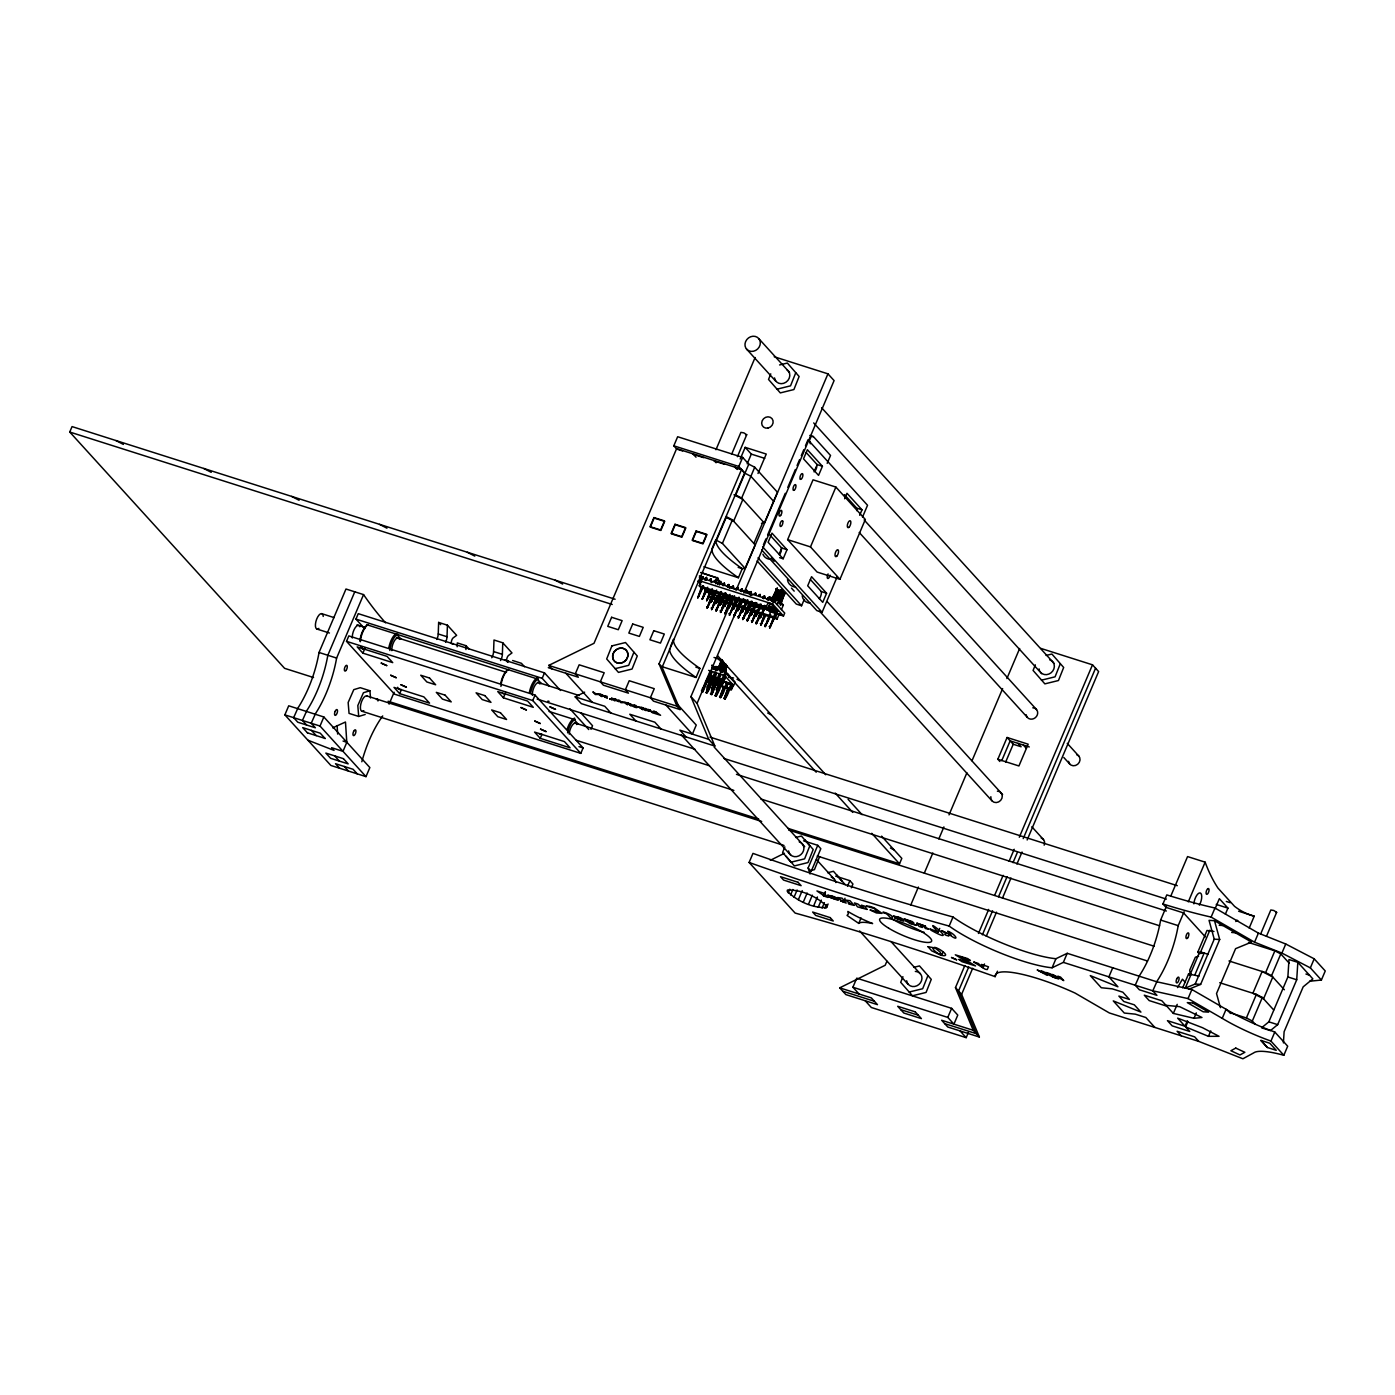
<?xml version="1.0" encoding="UTF-8"?>
<svg xmlns="http://www.w3.org/2000/svg" width="1395" height="1395" viewBox="0 0 1395 1395"><rect width="100%" height="100%" fill="white"/><g stroke="black" fill="none" stroke-linecap="round" stroke-linejoin="round"><path stroke-width="1.5" d="M436.792 639.451A6.103 2.459 -72.4 0 0 438.239 633.958L438.64 622.414L447.429 625.204L456.636 635.335L453.375 637.724A3.435 1.378 -72.4 0 0 451.631 640.549A3.435 1.378 -72.4 0 0 451.527 643.758M445.563 642.241A6.103 2.459 -72.4 0 0 447.028 636.748L447.429 625.204M457.159 646.774L457.281 642.921L466.069 645.711L469.139 649.093M465.93 649.564L466.069 645.711M491.755 657.742A6.103 2.459 -72.4 0 0 493.586 651.552L493.987 640.009L502.775 642.799L511.982 652.93L508.704 655.319A3.435 1.378 -72.4 0 0 506.647 660.009A3.435 1.378 -72.4 0 0 508.512 661.091A10.707 4.307 -72.4 0 0 507.78 662.224M500.543 660.533A6.103 2.459 -72.4 0 0 502.374 654.342L502.775 642.799M699.453 575.769L703.15 576.955L703.063 578.193L699.366 577.024M1283.417 1042.919L1284.115 1031.725L1303.174 986.84L1312.852 978.889L1297.821 962.341L1288.98 959.533L1287.881 976.953L1268.84 1021.837L1261.568 1027.801L1270.409 1030.609L1277.68 1024.645L1296.722 979.761L1297.821 962.341M702.539 585.865L697.779 597.897L703.655 586.231M706.236 589.108L702.243 599.327L707.352 589.457M706.742 578.942L706.48 577.408L705.26 578.158L706.742 578.942L706.48 577.408L705.643 578.594M710.7 590.538L706.707 600.739L711.799 590.887M711.206 580.355L710.944 578.838L709.706 579.588L711.206 580.355L710.944 578.838L710.107 580.006M715.164 591.951L711.171 602.152L716.263 592.3M715.67 581.785L715.408 580.25L714.17 581L715.67 581.785L715.408 580.25L714.571 581.436M712.182 682.015C712.113 685.05 703.708 699.906 707.91 689.043M720.134 583.197L719.872 581.663L718.634 582.43L720.134 583.197L719.872 581.663L719.018 582.848M716.646 683.445L711.938 694.518L710.787 694.326L717.937 677.883M724.598 584.61L724.336 583.093L723.098 583.842L724.598 584.61L724.336 583.093L723.482 584.261M728.556 596.206L724.563 606.424L729.655 596.554M721.11 684.858C719.837 691.606 711.084 704.946 718.408 688.188M729.062 586.039L728.8 584.505L727.562 585.255L729.062 586.039L728.8 584.505L727.946 585.691M721.459 668.205L720.517 667.734M725.679 686.323C723.046 696.733 715.74 704.894 723.761 687.805M733.526 587.452L733.264 585.917L732.026 586.685L733.526 587.452L733.264 585.917L732.41 587.103M730.038 687.7C727.388 698.11 720.099 706.271 728.103 689.182M737.99 588.882L737.728 587.347L736.49 588.097L737.99 588.882L737.728 587.347L736.874 588.516M742.454 590.294L742.192 588.76L740.954 589.51L742.454 590.294L742.192 588.76L741.338 589.945M733.561 678.022L732.41 677.674M745.802 591.358L746.639 590.19L746.9 591.707L746.639 590.19L745.418 590.939L747.999 592.125M750.859 603.303L746.883 613.504L751.975 603.651M747.022 591.689C744.006 588.707 751.33 594.078 751.103 591.602L751.364 593.137L751.103 591.602L748.487 592.3M755.323 604.715L751.33 614.933L756.439 605.064M755.828 594.549L755.567 593.014L754.346 593.764L755.828 594.549L755.567 593.014L754.73 594.2M759.787 606.145L755.794 616.346L760.903 606.494M760.292 595.961L760.031 594.444L758.81 595.194L760.292 595.961L760.031 594.444L759.194 595.613M764.251 607.557L760.258 617.758L766.134 606.093M764.756 597.391L764.495 595.857L763.274 596.607L764.756 597.391L764.495 595.857L763.658 597.043M769.22 598.804L768.959 597.269L767.721 598.036L769.22 598.804L768.959 597.269L768.122 598.455M768.244 607.104L768.505 608.621L769.744 607.871L768.244 607.104L768.505 608.621L769.36 607.453M769.813 608.813L770.075 610.347L771.295 609.58L769.813 608.813L770.075 610.347L772.464 605.517M772.708 608.516L772.969 610.051L774.208 609.284L772.708 608.516L772.969 610.051L773.824 608.865M774.277 610.225L774.539 611.76L775.76 611.01L774.277 610.225L774.539 611.76L775.376 610.574M780.206 592.666L779.09 592.317L780.328 591.567L780.59 593.102L780.328 591.567L779.09 592.317L775.236 601.419M764.094 605.936L762.385 608.586L756.944 606.842L757.258 605.587M724.79 596.24C729.219 598.455 722.279 595.7 726.167 596.502M744.389 602.047L742.82 600.582M744.006 600.443L745.069 601.001L744.267 600.582M746.674 602.779L742.994 600.513C746.395 603.093 743.082 602.919 744.389 600.722M749.743 592.457L750.981 592.701M826.555 907.604L826.851 906.471C816.999 896.514 801.515 889.591 787.46 890.045L787.181 891.196C797.016 901.118 812.553 908.145 826.555 907.604L828.089 903.977M752.69 603.111L752.55 604.262L751.173 603.651M751.731 606.546L750.353 603.564L755.27 606.494L754.712 607.505L751.731 606.546L752.62 604.419M753.91 603.512L753.021 605.639L754.712 607.505M721.668 582.988L716.385 577.809L718.146 578.367L715.827 583.808M633.888 652.267L628.692 665.328L615.09 668.676M770.772 373.86L768.54 379.457L780.311 392.902L793.912 389.554L799.126 376.493L787.355 363.049L779.578 364.949M795.743 372.779L790.547 385.84L776.945 389.188M784.862 846.87L782.63 852.467L791.017 862.197L804.619 858.849L809.832 845.788L801.428 836.058L795.603 837.488M819.65 856.582L814.436 869.66L810.547 870.602M902.931 976.727L900.699 982.324L912.469 995.768L926.071 992.438L931.267 979.377L919.497 965.933L913.673 967.363M1035.317 664.84L1033.085 670.437L1044.855 683.864L1058.456 680.533L1063.67 667.473L1051.9 654.028L1046.076 655.458M927.902 975.663L922.688 988.724L909.087 992.054M1060.287 663.758L1055.073 676.819L1041.472 680.167M313.561 677.534L284.58 668.327L69.75 432.031L72.052 426.591L615.125 599.24M284.859 714.868L288.713 705.8L323.849 716.978L369.849 767.564L365.996 776.631L330.859 765.454L284.859 714.868L320.013 726.045L365.996 776.631M363.554 594.601L336.613 658.074A66.716 26.854 -72.4 0 1 315.584 713.438L311.224 723.238L315.357 727.789L297.78 722.209L293.647 717.658L298.007 707.858A66.716 26.854 -72.4 0 0 319.036 652.476L345.977 589.021L363.554 594.601A1075.632 432.973 -72.4 0 0 385.578 622.815M354.766 591.811L327.825 655.284A66.716 26.854 -72.4 0 1 306.795 710.648L302.436 720.448L306.569 724.999M346.518 641.334L348.82 635.893L535.052 695.111L583.093 747.947L580.791 753.37L394.541 694.169L346.518 641.334L532.75 700.552L580.791 753.37M364.688 628.709L355.952 619.101L358.253 613.66L544.503 672.878L560.511 690.49M320.013 726.045L323.849 716.978M307.441 732.828L325.018 738.408M362.857 653.139L357.19 646.879L387.043 656.382L392.727 662.625L362.857 653.139L365.176 647.698M389.083 704.144L394.122 692.251M399.685 693.646L394 687.386L423.871 696.89L429.555 703.132L399.685 693.646L401.237 690.019M503.421 697.831L497.736 691.571L527.606 701.075L533.291 707.317L503.421 697.831L505.722 692.391M532.75 700.552L535.052 695.111M549.456 686.323L542.184 678.319L544.503 672.878M540.249 738.339L534.564 732.079L564.434 741.582L570.119 747.825L540.249 738.339L541.783 734.712M741.268 469.173L676.261 448.51L673.802 445.807L677.656 436.74L742.663 457.403L748.801 464.169L754.73 467.238L777.433 492.226L764.355 523.055L761.496 523.352M590.992 729.341L592.526 725.714L580.878 712.897M715.966 449.731L755.114 357.521M731.608 454.299L740.919 432.363L743.901 432.886L746.709 434.734L737.397 456.688M740.222 459.007L745.174 447.359L766.256 454.055L758.008 473.48M773.597 501.293L750.876 476.305L744.947 473.236L738.809 466.471L742.663 457.403M548.287 667.682L578.367 677.238L575.298 673.872L579.152 664.805L604.192 672.756L600.338 681.824L603.407 685.207L628.447 693.158L625.378 689.793L629.215 680.725L654.255 688.677L650.401 697.744L653.47 701.127L680.045 709.567L676.976 706.201L659.05 663.88L741.477 469.679L735.339 467.726M747.179 463.82L751.312 454.107L745.174 447.359M670.454 646.635L673.523 639.381A120.406 25.04 23 0 0 699.924 668.414L696.07 677.482L661.526 666.496M680.045 709.567L662.119 667.246L744.546 473.044L741.477 469.679M748.801 464.169L735.723 494.981L741.652 498.067L764.355 523.055M700.987 579.901L702.173 579.448M767.738 608.813L766.186 607.104L768.104 602.57L769.656 604.279L767.738 608.813L700.796 587.539L699.244 585.813L701.162 581.279M703.15 576.955L701.912 579.849L701.301 579.169M701.389 587.26L697.779 597.897L703.272 585.795M722.401 543.405L732.41 519.829L726.481 516.743L716.472 540.318L722.401 543.405L745.104 568.393L755.114 544.817L732.41 519.829M741.652 498.067L754.73 467.238M709.811 590.137L705.713 588.829L702.243 599.327L707.736 587.225M706.969 589.231L706.027 591.48L706.951 592.491M710.317 590.102L706.707 600.739L712.2 588.638M710.16 597.827L708.59 596.101L709.881 593.084M715.025 582.308L717.204 577.443M711.52 595.735L707.143 608.185L712.235 598.333M711.136 597.984L707.143 608.185L714.781 591.532M717.605 584.47L719.14 580.843M712.025 600.983L710.909 600.635L711.171 602.152L716.646 590.05M719.367 585.028L720.901 581.401M715.984 597.147L711.607 609.615L719.628 593.363M715.583 599.397L711.607 609.615L719.245 592.945M721.511 591.899L716.873 602.832L715.373 602.047L715.635 603.582L721.11 591.48M720.448 598.577L716.071 611.027L724.859 592.962M720.047 600.827L716.071 611.027L723.709 594.357M725.975 593.311L721.337 604.244L719.837 603.46L720.099 604.994L725.574 592.892M727.737 587.347L727.44 586.737M729.707 587.958L729.306 587.748M724.894 599.989L720.535 612.44L724.075 606.232M724.511 602.239L720.535 612.44L726.01 600.338M728.155 595.787L724.563 606.424L730.038 594.305M703.865 566.771L738.408 577.739L742.245 568.672L745.104 568.393M730.91 597.775L724.981 613.87C728.155 612.771 722.697 611.934 726.22 613.12M753.893 543.457L763.135 521.695M731.643 596.537L729.411 599.798L712.322 594.375L708.887 590.451L726.987 596.206L730.248 599.798L712.147 594.043L708.887 590.451M728.975 603.651L724.981 613.87L732.009 598.124M733.072 597.897L732.619 596.066L733.456 596.99M732.881 596.798L729.027 607.836L734.119 597.984M584.644 692.164L575.176 696.872L581.314 703.621L714.85 746.063L708.712 739.315L690.926 696.628L733.02 597.618M736.037 590.364L827.95 373.843L774.208 356.754M729.864 606.651L728.765 606.302L729.027 607.836L734.502 595.735M735.374 599.187L729.445 615.282L737.467 599.048M733.439 605.081L729.445 615.282L734.154 605.011M737.083 598.612L733.491 609.249L739.35 597.583M734.328 608.081L733.229 607.714L733.491 609.249L738.966 597.147M703.045 687.194L701.476 690.874L703.028 691.676L707.718 680.603M739.838 600.617L733.909 616.712L741.931 600.46M763.414 544.817L765.942 538.871M767.616 534.913L785.28 493.289M787.809 487.343L795.377 469.505M797.068 465.546L799.597 459.6M801.271 455.642L803.799 449.696M805.473 445.737L808.001 439.791L867.533 505.269L862.494 517.161M703.917 685.677L707.823 676.453M703.446 687.63L709.009 675.04M737.903 606.494L733.909 616.712L740.937 600.966M714.85 746.063L697.064 703.376L737.066 609.144M743.884 593.102L834.088 380.591L827.95 373.843M711.415 671.518L710.229 670.89L708.276 675.494C712.461 678.859 713.019 664.003 709.462 676.122L723.499 681.335M741.547 600.042L737.955 610.679L743.814 598.996M713.42 669.147L713.891 668.065L715.025 668.903L714.414 668.222L713.944 669.321M738.792 609.493L737.693 609.144L737.955 610.679L743.43 598.577M706.986 681.056L708.73 681.614L710.683 677.011L709.828 677.22M711.938 675.668L707.614 687.351L708.765 687.543L713.473 676.47M743.308 601.123L743.744 600.164M743.587 601.576L744.058 600.495M711.555 677.953L707.23 686.741L708.573 687.665L714.693 672.32C719.105 673.523 713.264 680.446 710.02 676.052M709.078 684.91C705.016 687.229 707.84 695.181 705.94 692.304L706.323 692.914M742.75 605.674L738.373 618.125L747.179 600.059M715.426 670.489L717.013 666.618L715.827 670.925M744.424 602.5L744.878 601.402M742.367 607.906L738.373 618.125L743.866 606.023M745.732 600.146L745.418 601.402L745.889 600.303M710.997 683.428L706.951 692.844M708.73 681.614L711.433 682.486L713.403 677.883L714.589 678.493L712.618 683.097L713.577 684.143L710.299 683.341M745.61 601.594L746.604 601.106M715.879 672.931L713.909 677.534L714.868 678.58L732.427 684.16L730.474 688.781L731.416 689.81L733.369 685.207L730.858 689.88L726.952 688.398M716.821 670.699L716.664 668.937M746.342 600.966L742.419 612.091L747.354 601.925L747.075 603.215M715.792 657.882L721.721 659.783L717.884 668.833L711.938 666.949M718.966 659.835L722.924 661.091L719.541 669.077L718.53 667.961L721.721 659.783M743.256 610.905L742.157 610.557L742.419 612.091L747.894 599.989M711.433 682.486L713.194 683.044L715.147 678.441M716.402 677.081L712.078 688.764L716.019 679.365M714.327 684.492C710.508 686.758 712.008 696.82 710.404 693.716L710.787 694.326M748.766 603.442L742.837 619.537L746.395 613.329M720.291 672.338L724.301 662.608L720.343 661.352M746.831 609.336L742.837 619.537L749.865 603.791M720.587 671.884L721.041 670.803M715.461 684.858L711.746 694.64M713.194 683.044L715.897 683.899L717.867 679.295M720.762 672.094L724.301 662.608M714.484 677.482C720.395 684.23 723.255 666.217 718.373 678.964L719.332 679.993M751.242 601.053L746.883 613.504L752.358 601.402M719.053 679.906L717.082 684.509L726.499 688.485L728.085 682.783M721.738 662.869L725.679 664.125L722.296 672.111L719.907 669.478L722.924 661.091M715.897 683.899L717.658 684.457L719.611 679.853M722.662 672.512L725.679 664.125M720.866 678.493L716.542 690.194L717.693 690.385L722.401 679.295M720.465 680.777L716.158 689.583L717.501 690.49L723.604 675.145L724.79 675.773L722.837 680.376L725.749 683.027M724.528 671.64L727.057 665.642L723.116 664.386M718.791 685.904L715.251 695.756M724.947 671.291L727.057 665.642M751.678 608.499L747.301 620.967L751.626 612.928M724.354 673.314L725.941 669.461L724.755 673.768M751.295 610.748L747.301 620.967L752.777 608.865M719.925 686.27L716.21 696.053M717.658 684.457L720.361 685.311L722.314 680.708M725.958 671.989L735.148 682.103L733.683 685.538L724.493 675.424L725.958 671.989L711.903 667.682M755.706 602.466L751.33 614.933L756.822 602.832M723.22 681.475L725.749 676.802L723.796 681.423M726.132 674.552L726.132 673.558M722.61 687.02L721.546 685.939L723.621 681.37M726.429 674.535L727.562 674.273L726.411 673.715M721.668 685.974L724.197 681.301M727.318 674.012L726.655 674.012M779.421 553.484L781.741 548.026L769.43 534.477M814.052 471.876L816.371 466.418M723.36 687.369L719.82 697.204M756.142 609.929L751.765 622.379L756.09 614.341M755.759 612.178L751.765 622.379L756.474 612.091M728.713 677.412L729.707 676.488L729.236 677.586M724.493 687.718L720.779 697.517M722.244 685.922L724.947 686.776L726.9 682.172M760.17 603.895L755.794 616.346L761.286 604.244M787.634 539.638L813.041 479.81L835.884 487.064L865.336 519.463L839.947 579.309L817.104 572.055L787.634 539.638L810.478 546.91L839.947 579.309M726.01 687.351L728.539 682.696M762.524 605.901L763.379 606.703M727.702 688.746L724.179 698.581M759.839 613.172L756.23 623.792L760.554 615.77M783.153 558.785L787.007 549.7L771.976 533.152L768.104 542.254L783.153 558.785L779.631 557.669M822.422 466.279L818.551 475.381L803.52 458.833L807.374 449.731L822.422 466.279L817.139 464.605L806.205 452.573M759.438 615.404L756.23 623.792L760.938 613.521M728.853 689.113L725.138 698.895M726.586 687.299L729.289 688.153L731.242 683.55M764.634 605.308L760.258 617.758L765.75 605.657M768.453 600.112L769.744 597.095L778.654 599.92L783.345 605.064L781.409 609.598M827.183 463.349L830.531 455.45L813.355 436.548L809.832 435.432M764.286 614.585L760.693 625.222L765.785 615.352M764.687 615.003L760.693 625.222L765.402 614.933M771.348 599.815L777.207 588.132L773.615 598.769M772.499 598.42L777.207 588.132L773.214 598.35M773.667 599.711L778.776 589.858L775.167 600.478M773.789 601.088L784.705 613.085L783.484 615.997L772.568 603.983L773.789 601.088L699.976 577.617M774.835 598.315L777.154 592.858M774.783 600.059L778.776 589.858C775.742 591.114 780.555 591.253 777.922 591.027M771.069 610.539L765.158 626.634L770.249 616.782M769.151 616.433L765.158 626.634L770.633 614.532M775.812 601.228L781.671 589.562L778.079 600.181M777.12 599.955L781.671 589.562L777.678 599.763M776.736 604.453L783.24 591.271L778.863 603.721M779.299 599.728L783.24 591.271L779.247 601.472M775.533 611.952L769.621 628.064L777.032 612.736M779.7 602.849L784.792 592.98L780.415 605.447M773.597 617.845L769.621 628.064L775.097 615.945M780.851 601.454L784.792 592.98L780.799 603.198M777.329 612.719L776.091 613.469L775.829 611.952L779.02 614.567L777.085 619.101L775.533 617.392L777.451 612.858L761.321 607.714M810.478 546.91L835.884 487.064M844.655 498.747L846.974 493.289L862.005 509.82L859.686 515.278M757.101 560.964L796.301 604.087L801.567 605.761L804.095 599.815M826.59 593.241L822.736 602.344L807.705 585.795L811.559 576.693L826.59 593.241L821.324 591.567L810.39 579.535M761.653 549.926L816.842 610.609L822.108 612.283L837.244 576.623M749.115 862.459L752.969 853.391A819.894 170.469 23 0 0 953.012 917.003A70.378 14.63 23 0 0 1055.945 958.714L1067.21 953.308L1156.647 981.749L1191.888 989.526L1226.083 1009.282A64.466 13.409 23 0 0 1274.803 1032.021L1287.69 1046.198L1283.836 1055.265A63.647 13.235 23 0 0 1253.756 1052.859L1242.893 1058.77L1198.793 1041.402L1109.356 1012.962L1075.092 993.083A70.378 14.63 23 0 0 995.158 976.657A819.894 170.469 23 0 0 795.115 913.062L749.115 862.459A819.894 170.469 23 0 0 949.158 926.071A70.378 14.63 23 0 0 1052.092 967.781L1063.356 962.376L1067.21 953.308M788.262 892.887L789.779 889.225M790.564 894.927L792.883 889.487M794.034 897.264L797.103 890.01M810.059 874.002L808.123 867.986L817.749 845.318L803.555 840.819M798.376 899.705L802.212 890.638M803.311 902.094L807.147 893.027M808.49 904.256L812.343 895.189M813.581 906.053L817.418 896.985M818.202 907.343L821.289 900.089M823.695 895.538L816.929 890.952L824.026 893.253L827.81 897.421L823.364 895.799L825.23 891.911M823.904 895.852L825.456 892.225M822.091 908.058L824.393 902.617M824.933 908.162L826.468 904.535M847.462 886.331L849.869 880.663L835.675 876.147M843.487 901.868L837.523 897.543L842.092 898.171L846.172 903.088L840.418 900.734L843.487 901.868L845.021 898.24M851.334 887.813L852.938 884.029L849.869 880.663M858.762 923.403L858.901 923.211A39.688 8.248 23 0 1 872.625 923.56A39.688 8.248 23 0 1 848.666 911.929L847.881 911.441L848.387 913.777L847.061 915.434L858.762 923.403L861.064 917.962M787.704 828.281L899.513 863.819L901.815 858.378L881.588 836.146M852.903 987.241L856.757 978.174L951.634 1008.341L957.772 1015.089L953.918 1024.157L947.78 1017.408L852.903 987.241L859.041 993.99M886.906 961.242L885.197 965.253L839.72 987.852L845.858 994.6L877.472 1004.644L871.334 997.896L839.72 987.852M910.726 905.111L918.381 887.063M924.344 873.043L932.854 852.99M938.818 838.953L943.909 826.921M949.019 814.889L966.892 772.795M972.001 760.763L1002.639 688.589M1006.894 678.563L1019.658 648.501M997.843 759.246L1007.085 737.484L1028.167 744.198L1018.925 765.96L997.843 759.246L999.884 761.496M1001.75 760.641L1010.154 740.867L1029.318 746.953M1005.655 762.054L1013.223 744.25L1007.085 737.484M938.207 932C917.631 911.65 963.718 948.373 931.18 930.291L929.942 928.931L938.207 932L939.742 928.372M949.158 926.071L953.012 917.003M941.642 955.366L940.178 952.07L934.388 947.414C938.207 947.24 952.471 957.598 941.642 955.366L943.177 951.739M973.239 1030.295L941.625 1020.251L947.763 1026.999L979.377 1037.043L973.239 1030.295L955.47 987.608L964.834 965.549M978.453 933.464L988.671 909.418M994.618 895.381L1003.127 875.328M1009.091 861.29L1014.2 849.276M1019.292 837.244L1092.494 664.822L1040.809 648.396M968.758 966.927L958.539 990.973L976.308 1033.678L944.694 1023.616M982.376 934.842L992.577 910.778M998.541 896.758L1007.05 876.705M1013.014 862.668L1017.269 852.641M1023.215 838.604L1095.563 668.205M947.78 1017.408L951.634 1008.341M979.377 1037.043L961.608 994.356L972.681 968.287M986.3 936.219L996.501 912.156M1002.464 898.118L1010.974 878.065M1016.92 864.046L1022.029 852.014M1027.138 839.982L1098.632 671.57L1092.494 664.822M982.969 967.607L983.492 966.125L981.47 964.451L988.48 966.805L987.241 969.56L985.271 969.263L973.623 961.957L978.209 963.404L982.969 967.607L984.504 963.98M865.179 1000.738L871.317 1007.486L966.194 1037.653L968.496 1032.213M995.158 976.657L997.46 971.216M1052.092 967.781L1055.945 958.714M1112.722 967.781L1108.885 976.849L1117.918 986.788L1090.262 975.593L1101.3 987.747L1112.286 988.846L1122.835 992.194L1129.427 999.448L1118.877 996.082L1123.795 1001.488L1134.327 1004.836L1140.918 1012.09L1113.262 1000.895L1124.3 1013.049L1135.286 1014.148L1145.836 1017.496L1154.886 1027.435M1205.367 936.899L1183.588 912.94L1166.011 907.36L1162.942 903.977L1166.795 894.91A218.527 45.425 23 0 0 1214.975 908.023L1258.412 933.115L1285.754 944.014L1314.195 958.818L1325.25 970.972L1321.396 980.04L1309.643 981.243M1063.356 962.376L1152.811 990.816L1156.943 995.35L1139.366 989.77L1135.234 985.219L1139.593 975.419A66.716 26.854 -72.4 0 0 1160.623 920.055L1166.516 906.157M1170.719 896.253L1187.563 856.582L1205.14 862.162A327.267 131.74 -72.4 0 0 1218.009 888.144L1234.523 906.314A327.267 131.74 -72.4 0 0 1254.227 916.184L1249.188 928.076M1283.836 1055.265L1270.95 1041.071A64.466 13.409 23 0 1 1222.229 1018.35L1188.034 998.593L1152.811 990.816L1157.152 980.999A66.716 26.854 -72.4 0 0 1178.2 925.635L1184.093 911.755M1188.296 901.833L1205.14 862.162M1162.942 903.977A218.527 45.425 23 0 0 1211.122 917.09L1214.975 908.023M1215.097 908.686L1219.352 898.676L1227.949 908.128L1225.385 914.126M1182.698 987.747L1188.54 973.989L1199.055 976.134M1194.905 974.809L1204.147 953.064L1199.003 953.587L1197.782 952.227L1207.006 930.465L1213.929 931.476M1165.976 1005.307L1179.682 1006.684L1201.967 1017.496L1193.998 1018.315L1173.352 1013.415L1177.206 1004.348M1199.003 953.587L1189.761 975.349L1188.54 973.989M1185.558 987.451L1191.4 973.693M1197.782 952.227L1200.624 951.948L1209.866 930.186M1188.034 998.593L1191.888 989.526M1185.209 988.148L1195.184 984.033L1214.243 939.166L1209.046 920.351L1214.504 920.7L1251.559 942.096L1235.586 948.67L1216.527 993.554L1220.433 1007.661M1188.662 989.317L1200.642 984.382L1219.701 939.498L1214.504 920.7M1187.319 1020.791L1185.018 1026.232L1167.441 1020.652L1172.184 1025.866L1189.761 1031.463L1177.642 1018.123L1202.542 1027.714L1219.056 1036.311L1208.454 1036.328L1185.628 1026.912L1187.93 1021.471M1193.998 1018.315L1196.3 1012.875M1208.454 1036.328L1210.773 1030.888M1222.229 1018.35L1226.083 1009.282L1230.843 1013.502M1321.396 980.04L1310.358 967.886L1281.9 953.081L1254.558 942.183L1258.412 933.115M1260.679 933.918L1270.828 909.976L1273.827 910.499L1276.634 912.365L1266.468 936.289M1230.146 1012.77L1246.398 1017.949L1256.407 994.373L1262.335 997.46L1273.687 1009.945M1228.995 960.963L1265.631 972.611L1274.873 950.849L1280.802 953.936L1289.311 963.3M1255.169 1024.157L1252.326 1021.018L1262.335 997.46M1284.376 989.77L1271.56 975.698L1280.802 953.936M1281.9 953.081L1285.754 944.014M1270.95 1041.071L1274.803 1032.021M1310.358 967.886L1314.195 958.818M750.928 602.57L750.353 603.564L752.114 605.482M750.126 594.619L752.498 594.898M702.487 691.432L708.939 676.453L710.125 677.081L708.538 682.783M772.481 610.87L771.627 612.056L771.365 610.522L772.865 611.306L771.627 612.056L771.365 610.522M776.945 612.3L776.091 613.469L775.829 611.952M1177.485 987.59L1182.454 979.203L1185.192 982.202M746.709 434.734L745.802 434.874M1276.634 912.365L1275.727 912.487M316.229 735.618L311.486 730.405M709.375 591.131L726.987 596.206M713.229 688.956L711.694 688.153L713.229 688.956L719.157 673.733L720.326 674.343M770.319 860.296L784.461 853.269M551.792 668.798L548.723 665.415L594.008 643.304L676.47 448.998L682.626 450.969M332.673 727.859L345.472 722.017L346.867 743.239M700.97 572.456L718.146 578.367M724.615 596.38L726.063 596.903M370.512 698.006L369.919 690.752L363.432 692.722L357.817 705.591L358.707 716.455L365.194 714.484M1198.601 956.238L1195.358 957.214L1189.743 970.083L1190.04 973.693M827.653 872.729L833.478 871.3L841.865 881.03M699.436 577.861L702.452 579.204L700.656 578.785M704.562 579.57L706.236 580.32L705.242 580.093M762.612 598.141L763.693 598.699M768.784 605.831L770.424 606.459L769.43 606.232M718.041 685.555L714.763 684.753M728.713 586.388L734.502 589.231M813.355 436.548L811.14 436.513L809.466 440.471L810.286 443.784M1219.178 925.269L1222.822 925.495M1231.663 932.47L1235.29 932.714M1214.243 939.166L1219.701 939.498M1195.184 984.033L1200.642 984.382M745.68 592.404L748.731 593.677M727.301 674.796L728.521 674.674L724.807 672.582M549.072 701.354L547.886 701.075M712.496 668.676L713.63 669.042M700.883 582.151L698.197 580.756L701.162 581.889M741.39 591.602L740.309 591.044M768.157 600.129L767.076 599.554M776.283 613.312L775.847 613.137M751.312 454.107L764.722 458.362M673.802 445.807L738.809 466.471M693.175 454.317L703.708 457.665M714.257 461.013L724.79 464.361M844.428 494.615L856.739 508.146L862.005 509.82M781.741 548.026L787.007 549.7M738.182 567.381L742.245 568.672A120.406 25.04 23 0 1 715.862 539.656L712.008 548.723A120.406 25.04 23 0 0 738.408 577.739M779.491 592.753L780.59 593.102M700.778 572.647L716.943 577.792M705.26 578.158L706.358 578.524M709.706 579.588L710.822 579.936M714.17 581L715.286 581.349M718.634 582.43L719.75 582.779M723.098 583.842L724.214 584.191M727.562 585.255L728.678 585.604M732.026 586.685L733.142 587.033M736.49 588.097L737.589 588.446M740.954 589.51L742.053 589.876M745.418 590.939L746.517 591.288M754.346 593.764L755.445 594.13M758.81 595.194L759.909 595.543M763.274 596.607L764.373 596.955M767.721 598.036L768.837 598.385M750.266 592.77L751.364 593.137M743.448 591.131L748.295 592.666L750.824 595.456M710.962 582.238L711.834 582.535M779.77 603.93L783.345 605.064M698.755 580.512L772.568 603.983M768.645 607.522L769.744 607.871M773.092 608.935L774.208 609.284M699.244 585.813L766.186 607.104M732.236 596.955L732.497 597.705M770.197 609.231L771.295 609.58M774.661 610.661L775.76 611.01M730.806 598.019L753.108 605.116M758.043 606.686L758.305 607.418M753.073 605.796L748.4 604.122L749.516 604.802M753.248 605.988L754.486 606.372M768.872 611.341L783.484 615.997M708.59 596.101L775.533 617.392M712.182 598.472L777.085 619.101M69.75 432.031L612.213 604.488M1013.223 744.25L1021.123 746.761L1018.054 743.378M713.996 657.463L721.912 659.975M711.921 665.258L712.932 665.816L711.781 665.45M715.844 666.426L717.396 667.228L716.245 666.862M720.308 667.856L721.86 668.658M724.772 669.269L726.324 670.071L725.173 669.705M712.601 666.078L718.53 667.961M717.274 669.617L716.193 670.036M720.256 671.309L722.017 671.867M728.591 676.54L729.602 677.081L728.469 676.714M729.794 676.993L727.44 674.395M708.625 670.385L724.493 675.424M695.861 667.124L699.924 668.414M718.948 678.894L722.837 680.376M714.554 683.934L716.106 684.736L714.955 684.37M710.491 682.94L711.241 682.87M714.903 695.373L716.402 695.948L715.269 695.582M719.489 696.837L720.988 697.395L719.837 697.029M723.831 698.215L725.33 698.773L724.197 698.407M548.723 665.415L676.976 706.201M438.239 633.958L447.028 636.748M493.586 651.552L502.374 654.342M512.628 660.515L521.416 663.305L524.485 666.688M505.007 659.975L508.512 661.091M355.952 619.101L542.184 678.319M366.623 624.664L537.04 678.842L541.312 683.533M321.652 613.643L334.12 617.619M356.963 624.873L365.263 627.523M396.424 637.428L506.49 672.407M537.65 682.312L579.187 695.53M710.02 737.118L1177.293 885.685M1226.327 901.466L1230.233 902.704M575.176 696.872L604.767 706.271L610.905 713.019M708.712 739.315L679.871 730.143L686.009 736.909M1238.62 911.214L1254.227 916.184M1216.231 904.396L1227.949 908.128M316.979 629.058L329.447 633.016M537.127 699.052L694.954 749.237M724.04 758.479L1166.394 899.112M549.02 711.45L573.868 719.349L578.123 724.04M574.478 722.819L709.462 765.75M736.455 774.33L1166.36 911.005M1248.473 942.445L1274.873 950.849M319.036 652.476L336.613 658.074M1160.623 920.055L1178.2 925.635M576.03 740.222L733.857 790.407M760.85 798.986L1159.594 925.757M1305.947 974.041L1309.486 975.175M578.96 746.621L583.093 747.947M1287.881 976.953L1296.722 979.761M1200.624 951.948L1208.279 954.372M369.919 690.752L360.259 687.683L353.772 689.653L348.157 702.505L349.046 713.386L358.707 716.455M388.106 701.232L758.723 819.057M367.112 696.018L761.687 821.463M788.698 830.042L1154.206 946.246M1219.753 982.725L1256.407 994.373M362.421 711.415L784.007 845.457M817.243 856.024L1147.457 960.998M1268.84 1021.837L1277.68 1024.645M343.048 741.059L346.849 742.262L342.996 751.33L331.591 747.703L334.033 750.405L307.859 740.17M832.885 897.055C823.974 891.632 846.085 903.803 828.804 896.828L837.802 900.246A6.19 1.29 23 0 0 838.378 899.601L837.593 898.711A6.469 1.343 23 0 0 834.227 896.671L827.636 895.171L833.425 897.648M1166.761 1006.161L1149.184 1000.581L1144.284 995.176L1161.843 1000.756L1173.352 1013.415M1260.94 1040.408L1269.781 1043.233L1276.233 1050.313L1267.288 1047.471L1260.94 1040.408L1267.392 1047.505M842.789 991.217L874.403 1001.279M900.769 1009.649L918.328 1015.246M1049.668 973.64L1045.64 972.402L1046.459 973.291C1058.299 975.454 1046.791 975.018 1054.829 977.686L1047.174 974.338L1049.336 974.076M749.76 593.834L750.876 594.514L749.882 594.27M745.418 592.858L745.732 592.579M723.098 585.76L723.412 585.481M740.588 601.96L739.507 601.402L741.111 601.908M736.124 600.547L735.008 599.867L736.647 600.495M731.66 599.118L730.579 598.56L732.218 599.187M733.979 494.789L742.872 499.427L733.63 521.189L726.516 517.475M729.027 587.609L729.986 588.097M772.098 611.655L771.383 611.725M767.634 610.225L766.919 610.312M555.227 580.198L562.638 584.052M736.996 679.243L740.693 681.161M728.922 683.794L730.108 684.404M729.289 688.153L730.474 688.781M467.377 552.263L474.788 556.117M724.947 686.776L726.132 687.386M720.361 685.311L721.546 685.939M767.686 713.002L771.383 714.92M1265.631 972.611L1271.56 975.698M379.527 524.346L386.938 528.199M291.677 496.411L299.088 500.264M203.827 468.476L211.238 472.33M1246.398 1017.949L1252.326 1021.018M115.977 440.558L123.388 444.412M890.446 848.02L894.143 849.956M1211.122 917.09L1254.558 942.183M758.828 338.654A8.056 7.184 -42.3 0 1 753.492 351.226A8.056 7.184 -42.3 0 1 745.61 341.583A8.056 7.184 -42.3 0 1 758.828 338.654L789.518 372.413M821.655 407.776L1054.027 663.357M746.464 348.977L775.69 381.131M813.686 422.929L1041.664 673.68M864.115 519.917L1036.555 709.584M1067.245 743.343L1078.928 756.195M859.215 532.471L1027.278 717.326M1063.81 757.52L1069.669 763.954M1023.32 745.052L1026.389 748.435M735.13 467.22L737.17 469.47M714.031 460.524L716.088 462.774M692.949 453.811L696.018 457.194M827.235 601.716L1002.604 794.609M1031.829 826.764L1043.53 839.616M762.577 546.805L822.108 612.283M771.208 558.017L774.12 561.243M819.423 611.062L991.88 800.747M791.453 588.115L794.191 591.131M1198.793 1041.402L1194.661 1036.851L1177.101 1031.271L1181.234 1035.822M758.008 557.843L801.567 605.761M769.744 597.095L772.08 599.658M758.636 604.471L762.385 608.586M758.967 607.331L759.996 608.482M753.195 602.727L756.944 606.842M755.794 606.319L756.84 607.47M761.112 616.59L760.38 616.66M744.738 601.071L746.151 602.605M756.648 615.16L755.933 615.247M752.184 613.748L751.469 613.817M747.72 612.335L747.005 612.405M726.464 596.554L729.411 599.798M725.4 605.238L724.685 605.308M720.936 603.826L720.099 604.994L719.837 603.46M705.713 588.829L706.655 589.858M708.852 592.369L709.793 593.398M698.058 581.366L700.796 584.365M703.516 587.365L706.254 590.364M716.489 602.396L715.635 603.582L715.373 602.047M707.561 599.554L706.829 599.641M703.097 598.141L702.365 598.211M698.633 596.729L697.918 596.798M717.693 655.842L825.788 774.766M848.108 799.318L862.058 814.663M724.144 670.943L816.214 772.202M835.204 793.092L852.746 812.396M871.736 833.286L899.513 863.819M721.86 680.586L720.709 680.219M717.396 679.173L716.245 678.807M690.926 696.628L697.064 703.376M955.47 987.608L961.608 994.356M659.05 663.88L662.119 667.246M817.749 845.318L820.818 848.701L811.192 871.369L808.123 867.986M675.703 702.487L696.244 725.069L692.391 734.136L665.99 705.103M714.118 747.005L804.723 846.66M816.406 859.529L833.948 878.815M890.934 941.503L920.159 973.658M960.056 1030.905L966.194 1037.653M681.283 734.834L790.895 855.379M859.582 930.936L907.814 983.981M654.464 711.45L656.696 713.298L655.127 712.182M660.968 728.94L654.83 722.192L629.79 714.24L635.928 720.988M565.847 673.262L592.247 702.295M569.84 708.73L588.76 729.55M438.64 622.414L440.68 624.664M396.476 634.15L400.749 638.84M325.174 738.6L320.257 733.195L302.698 727.615L307.597 733.003M357.225 773.841L353.092 769.29L335.515 763.71L339.648 768.261M334.643 755.881L339.386 761.095M344.303 766.5L348.436 771.051M836.843 875.014L845.248 884.744M804.81 839.773L813.198 849.503L808.001 862.563L794.4 865.911L785.995 856.181M754.817 602.867L755.41 604.366M337.102 725.592L337.66 734.084M924.153 932.296A28.196 5.859 23 0 1 892.486 919.096M1032.806 707.806A6.033 5.388 -42.3 0 1 1037.688 713.211A6.033 5.388 -42.3 0 1 1032.073 719.122A6.033 5.388 -42.3 0 1 1026.232 714.763M1000.128 792.081A6.033 5.388 -42.3 0 1 998.628 801.933A6.033 5.388 -42.3 0 1 990.851 796.702M997.408 791.227A6.033 5.388 -42.3 0 1 998.855 791.471M856.739 508.146A10.096 9.015 -42.3 0 1 856.687 510.622M821.324 591.567A10.096 9.015 -42.3 0 1 819.283 598.751M810.303 603.198A10.096 9.015 -42.3 0 1 802.195 595.804M830.06 575.124A3.017 1.221 -72.4 0 1 827.653 578.437A3.017 1.221 -72.4 0 1 828.089 573.92M781.427 547.677A10.096 9.015 -42.3 0 1 779.386 554.861M770.424 559.308A10.096 9.015 -42.3 0 1 762.908 554.251M816.842 464.273A10.096 9.015 -42.3 0 1 814.785 471.44M795.586 586.999A10.096 9.015 -42.3 0 1 787.46 579.605M786.85 369.623A8.056 7.184 -42.3 0 1 785.943 382.23A8.056 7.184 -42.3 0 1 774.539 377.923M1049.668 659.8A8.056 7.184 -42.3 0 1 1052.754 671.03A8.056 7.184 -42.3 0 1 1040.583 672.338M1039.589 670.751A8.056 7.184 -42.3 0 1 1039.083 668.903M1076.609 754.643A6.033 5.388 -42.3 0 1 1077.707 764.251A6.033 5.388 -42.3 0 1 1068.57 761.339M915.329 971.408A8.056 7.184 -42.3 0 1 921.956 978.488A8.056 7.184 -42.3 0 1 914.597 986.492A8.056 7.184 -42.3 0 1 906.68 980.79M831.246 877.089A8.056 7.184 -42.3 0 1 835.884 882.564M799.195 841.83A8.056 7.184 -42.3 0 1 800.869 854.612A8.056 7.184 -42.3 0 1 788.611 850.933M1041.193 838.046A6.033 5.388 -42.3 0 1 1044.157 845.161M696.07 677.482A120.406 25.04 23 0 1 669.67 648.448M364.426 648.954A13.183 5.301 -72.4 0 1 360.869 646.774M360.363 641.717A13.183 5.301 -72.4 0 1 367.495 624.943M362.369 647.821A12.171 4.9 -72.4 0 1 361.235 647.14M359.98 641.037A12.171 4.9 -72.4 0 1 368.071 624.646M388.891 647.507A13.183 5.301 -72.4 0 1 395.605 633.871M391.838 650.628A8.108 3.261 -72.4 0 1 394.663 640.375A8.108 3.261 -72.4 0 1 399.388 639.328M389.85 650.541A12.171 4.9 -72.4 0 1 397.941 634.15M504.973 693.629A13.183 5.301 -72.4 0 1 502.287 693.019M500.927 686.41A13.183 5.301 -72.4 0 1 508.059 669.617M500.91 682.818A12.171 4.9 -72.4 0 1 508.617 669.338M529.437 692.182A13.183 5.301 -72.4 0 1 537.79 677.586M532.402 695.32A8.108 3.261 -72.4 0 1 535.227 685.05A8.108 3.261 -72.4 0 1 539.952 684.021M530.78 692.304A12.171 4.9 -72.4 0 1 538.487 678.824M452.678 643.967A3.435 1.378 -72.4 0 0 453.166 643.496A10.707 4.307 -72.4 0 0 452.8 644.037M401.237 689.461A13.183 5.301 -72.4 0 1 397.697 687.282M541.801 734.136A13.183 5.301 -72.4 0 1 539.115 733.526M567.085 729.393A13.183 5.301 -72.4 0 1 574.618 718.094M569.212 734.101A8.108 3.261 -72.4 0 1 572.56 724.859A8.108 3.261 -72.4 0 1 576.78 724.528M567.608 732.811A12.171 4.9 -72.4 0 1 575.315 719.332M352.325 638.021A8.056 3.243 -72.4 0 1 355.132 627.82A8.056 3.243 -72.4 0 1 359.823 626.774M361.828 761.757A66.716 26.854 -72.4 0 1 382.718 715.931M376.423 699.558A3.017 1.221 -72.4 0 1 377.958 700.987M363.816 710.683A8.056 3.243 -72.4 0 1 360.904 703.76A8.056 3.243 -72.4 0 1 367.426 696.384M1193.893 903.873A8.056 3.243 -72.4 0 1 1200.136 892.94A8.056 3.243 -72.4 0 1 1199.369 905.146M322.925 615.056A8.056 3.243 -72.4 0 1 323.221 616.433M318.88 628.395A8.056 3.243 -72.4 0 1 315.88 621.629A8.056 3.243 -72.4 0 1 322.402 614.096M1235.796 921.537A3.017 1.221 -72.4 0 1 1237.871 921.275M616.73 700.604C624.262 704.789 609.964 694.745 616.73 700.604M928.041 946.699L931.755 950.867L940.718 955.104L940.038 954.354C937.876 953.988 930.134 947.972 934.075 947.78L928.041 946.699M640.183 707.579L643.165 709.741L637.794 706.672L641.369 707.736L640.183 707.579M948.356 935.382C951.843 936.934 940.474 934.58 946.612 933.238L941.468 930.604L951.146 935.051L947.676 931.232C955.767 933.796 960.527 943.264 949.332 934.563L948.426 935.33M701.877 691.327L703.028 691.676L701.859 691.501M1059.38 977.982L1058.666 978.994L1055.3 977.93L1056.486 976.988L1052.336 974.477L1059.293 977.878L1057.776 976.204L1060.549 977.075L1063.757 980.615L1059.38 977.982M646.705 710.386C655.633 714.048 639.869 704.649 646.774 710.264M959.01 959.464L961.8 961.643L975.541 965.933L960.213 956.604L970.397 960.597L967.677 958.592L955.296 954.808L968.81 962.968L959.01 959.464M381.253 663.113L386.729 665.589L381.253 663.113M390.705 675.25L396.197 677.708L390.705 675.25M400.888 684.718L406.381 687.194L400.888 684.718M520.928 707.527L526.403 709.985L520.928 707.527M534.791 721.058L540.266 723.517L534.791 721.058M540.562 729.132L546.055 731.59L540.562 729.132M549.996 706.899L555.489 709.357L549.996 706.899M901.153 919.601L894.457 917.701L903.454 921.118A6.19 1.29 23 0 0 904.03 920.473L903.228 919.584A6.469 1.343 23 0 0 899.88 917.544L893.288 916.027L899.06 918.503L895.921 916.811L898.206 917.247L901.153 919.601M635.405 706.602L629.912 703.638C630.383 706.097 640.793 710.09 636.015 705.574L633.923 704.911L635.405 706.602M335.114 711.45L334.835 712.182A3.017 1.221 -72.4 0 0 335.009 715.286A3.017 1.221 -72.4 0 0 336.945 713.473L337.224 712.74A3.017 1.221 -72.4 0 0 337.049 709.636A3.017 1.221 -72.4 0 0 335.114 711.45M1176.7 979.011L1176.421 979.761A3.017 1.221 -72.4 0 0 1176.595 982.847A3.017 1.221 -72.4 0 0 1178.531 981.034L1178.792 980.301A3.017 1.221 -72.4 0 0 1178.635 977.197A3.017 1.221 -72.4 0 0 1176.7 979.011M611.568 698.25C616.747 703.743 616.137 699.052 611.673 698.163M611.899 645.885L606.686 658.946L618.456 672.39L632.057 669.042L637.271 655.981L625.501 642.537L611.899 645.885M353.65 731.416L353.353 732.131A3.017 1.221 -72.4 0 0 353.319 735.461A3.017 1.221 -72.4 0 0 355.237 734.014L355.533 733.299A3.017 1.221 -72.4 0 0 355.568 729.969A3.017 1.221 -72.4 0 0 353.65 731.416M866.992 909.418L857.541 906.872L854.455 902.931L857.873 904.03L862.685 908.04L864.028 908.128L861.395 905.146L864.83 906.227L866.992 909.418M905.965 920.944L910.586 923.786L916.829 925.356L908.982 922.339L913.847 922.984L912.225 921.554L904.065 918.921L910.848 921.624L905.965 920.944M611.603 617.288L607.749 626.355L618.299 629.72L622.135 620.653L611.603 617.288M653.941 517.562L650.087 526.63L660.62 529.978L664.473 520.91L653.941 517.562M654.15 518.051L650.297 527.118L660.846 530.466L664.683 521.399L654.15 518.051M632.685 624.001L628.831 633.068L639.381 636.416L643.217 627.349L632.685 624.001M675.023 524.258L671.169 533.326L681.702 536.674L685.555 527.606L675.023 524.258M675.232 524.764L671.379 533.832L681.928 537.18L685.765 528.112L675.232 524.764M653.767 630.697L649.913 639.764L660.463 643.112L664.299 634.045L653.767 630.697M696.105 530.972L692.251 540.039L702.801 543.387L706.637 534.32L696.105 530.972M696.314 531.46L692.461 540.528L703.01 543.876L706.864 534.808L696.314 531.46M736.159 597.845L735.775 598.751L734.938 597.827L736.368 598.926L736.159 597.845M1262.126 971.495L1252.884 993.257L1263.556 998.803L1272.798 977.041L1262.126 971.495M854.141 905.372L849.084 904.117L848.282 903.228L851.351 904.361L845.387 900.054L849.956 900.682L854.141 905.372M878.78 912.016L869.992 909.958L876.356 912.923L882.076 913.394L874.386 908.005A9.503 1.97 23 0 0 869.347 906.297L866.051 906.122L873.95 908.372L878.78 912.016M917.003 923.141L919.096 926.437L922.391 927.483L920.037 924.292L925.687 926.332L917.003 923.141M1037.357 970.013L1047.174 975.349L1043.966 971.809L1041.193 970.92L1042.675 972.559L1037.357 970.013M596.153 693.908L592.858 691.868L595.281 694.518L598.594 694.466L601.942 696.628L599.519 693.978L596.153 693.908M621.804 702.069L618.526 700.028L620.932 702.679L624.262 702.627L627.593 704.789L625.187 702.138L621.926 702.016M1207.721 888.807L1207.338 889.208A3.017 1.221 -72.4 0 0 1206.082 892.974A3.017 1.221 -72.4 0 0 1207.39 894.073L1207.791 893.672A3.017 1.221 -72.4 0 0 1209.046 889.905A3.017 1.221 -72.4 0 0 1207.721 888.807M928.547 928.983C922.496 928.512 927.379 928.059 921.903 925.373L928.547 928.983M1235.778 1048.081L1230.896 1050.731L1239.963 1054.951L1244.846 1052.301L1235.778 1048.081M884.395 912.993C878.519 910.394 892.94 914.196 892.381 917.631C891.265 921.153 888.022 912.696 884.325 913.167M612.021 699.715L609.685 698.86L612.021 699.715M951.547 957.511L956.604 959.795L951.547 957.511M771.173 600.513L773.859 601.908L771.173 600.513M769.953 603.425L772.621 604.82L769.953 603.425M770.511 607.4L771.993 608.185L770.511 607.4M773.405 607.104L774.888 607.889L773.405 607.104M772.063 609.127L773.545 609.894L772.063 609.127M774.975 608.83L776.44 609.598L774.975 608.83M776.527 610.539L778.009 611.306L776.527 610.539M779.299 613.713L781.985 615.108L779.299 613.713M1192.76 1002.97L1187.302 1002.621L1203.188 1011.793L1208.645 1012.142L1192.76 1002.97M777.085 589.248L775.986 588.882L777.085 589.248M781.549 590.66L780.433 590.312L781.549 590.66M783.101 592.369L782.002 592.021L783.101 592.369M784.67 594.096L783.554 593.729L784.67 594.096M760.362 607.784L754.399 605.883L761.391 608.917L760.362 607.784M710.107 592.77L704.771 591.079L711.031 593.799L710.107 592.77M707.98 607.017L706.881 606.668L707.98 607.017M712.444 608.429L711.345 608.081L712.444 608.429M716.908 609.842L715.809 609.493L716.908 609.842M721.372 611.272L720.273 610.923L721.372 611.272M730.3 614.114L729.184 613.748L730.3 614.114M734.764 615.526L733.648 615.178L734.764 615.526M739.228 616.939L738.112 616.59L739.228 616.939M743.692 618.369L742.576 618.02L743.692 618.369M748.156 619.781L747.04 619.432L748.156 619.781M752.602 621.193L751.504 620.845L752.602 621.193M757.067 622.623L755.968 622.275L757.067 622.623M761.53 624.036L760.432 623.687L761.53 624.036M765.994 625.466L764.896 625.1L765.994 625.466M770.458 626.878L769.36 626.529L770.458 626.878M712.531 677.307L711.38 676.941L712.531 677.307M726.69 682.556L725.557 682.19L726.69 682.556M731.05 683.934L729.899 683.585L731.05 683.934M706.777 681.457L705.643 681.091L706.777 681.457M720.169 685.712L719.018 685.346L720.169 685.712M724.737 687.16L723.604 686.793L724.737 687.16M729.097 688.555L727.946 688.188L729.097 688.555M602.413 694.902L600.251 694.204L607.261 698.337L607.087 696.384L604.837 695.669L605.395 697.221L602.413 694.902M628.622 703.237L626.547 702.574L631.046 705.887L628.622 703.237M643.426 707.945L641.334 707.282L645.833 710.596L643.426 707.945M650.157 710.072L648.047 709.41L652.581 712.74L650.157 710.072M655.789 711.868L653.209 711.049L653.383 713.002L660.585 715.286L655.789 711.868M429.52 678.022L420.732 675.215L426.87 681.981L435.659 684.771L429.52 678.022M484.85 695.617L476.079 692.809L482.217 699.575L490.988 702.365L484.85 695.617M445.092 695.146L436.304 692.356L442.442 699.104L451.23 701.894L445.092 695.146M500.439 712.74L491.65 709.95L497.788 716.699L506.559 719.489L500.439 712.74M798.062 882.285L780.503 876.705L783.572 880.071L801.131 885.668L798.062 882.285M343.432 758.671L325.855 753.091L330.598 758.305L348.175 763.885L343.432 758.671M830.199 917.614L812.622 912.034L815.691 915.416L833.268 920.996L830.199 917.614M915.259 1011.863L897.7 1006.283L903.838 1013.032L921.397 1018.612L915.259 1011.863M793.563 490.342L793.302 490.133A3.017 1.221 -72.4 0 1 794.243 485.286A3.017 1.221 -72.4 0 1 795.935 486.663A3.017 1.221 -72.4 0 1 793.563 490.342M800.434 479.322L800.189 479.078A3.017 1.221 -72.4 0 1 801.236 474.213A3.017 1.221 -72.4 0 1 802.84 475.782A3.017 1.221 -72.4 0 1 800.434 479.322M782.734 521.155L782.508 520.841A3.017 1.221 -72.4 0 0 780.067 524.032A3.017 1.221 -72.4 0 0 781.479 526.054A3.017 1.221 -72.4 0 0 782.734 521.155M888.632 928.163A28.196 5.859 23 0 0 931.232 941.712A28.196 5.859 23 0 0 897.055 920.77A28.196 5.859 23 0 0 888.632 928.163M780.642 515.47A3.017 1.221 -72.4 0 0 781.584 510.518A3.017 1.221 -72.4 0 0 779.055 513.709A3.017 1.221 -72.4 0 0 780.642 515.47M768.035 428.056A6.033 5.388 -42.3 0 0 772.045 418.639A6.033 5.388 -42.3 0 0 762.141 420.837A6.033 5.388 -42.3 0 0 768.035 428.056M621.263 662.974A8.056 7.184 -42.3 0 0 626.407 650.366A8.056 7.184 -42.3 0 0 613.225 653.488A8.056 7.184 -42.3 0 0 621.089 663.113A8.056 7.184 -42.3 0 0 626.425 650.558A8.056 7.184 -42.3 0 0 613.225 653.488A8.056 7.184 -42.3 0 0 621.263 662.974M849.346 526.892A3.627 1.465 -72.4 0 0 850.462 520.928A3.627 1.465 -72.4 0 0 847.428 524.782A3.627 1.465 -72.4 0 0 849.346 526.892M837.035 555.89A3.627 1.465 -72.4 0 0 838.151 549.944A3.627 1.465 -72.4 0 0 835.117 553.798A3.627 1.465 -72.4 0 0 837.035 555.89M346.03 670.437A3.017 1.221 -72.4 0 0 346.971 665.485A3.017 1.221 -72.4 0 0 344.443 668.676A3.017 1.221 -72.4 0 0 346.03 670.437M1187.616 937.998A3.017 1.221 -72.4 0 0 1188.557 933.046A3.017 1.221 -72.4 0 0 1186.029 936.237A3.017 1.221 -72.4 0 0 1187.616 937.998"/></g></svg>
